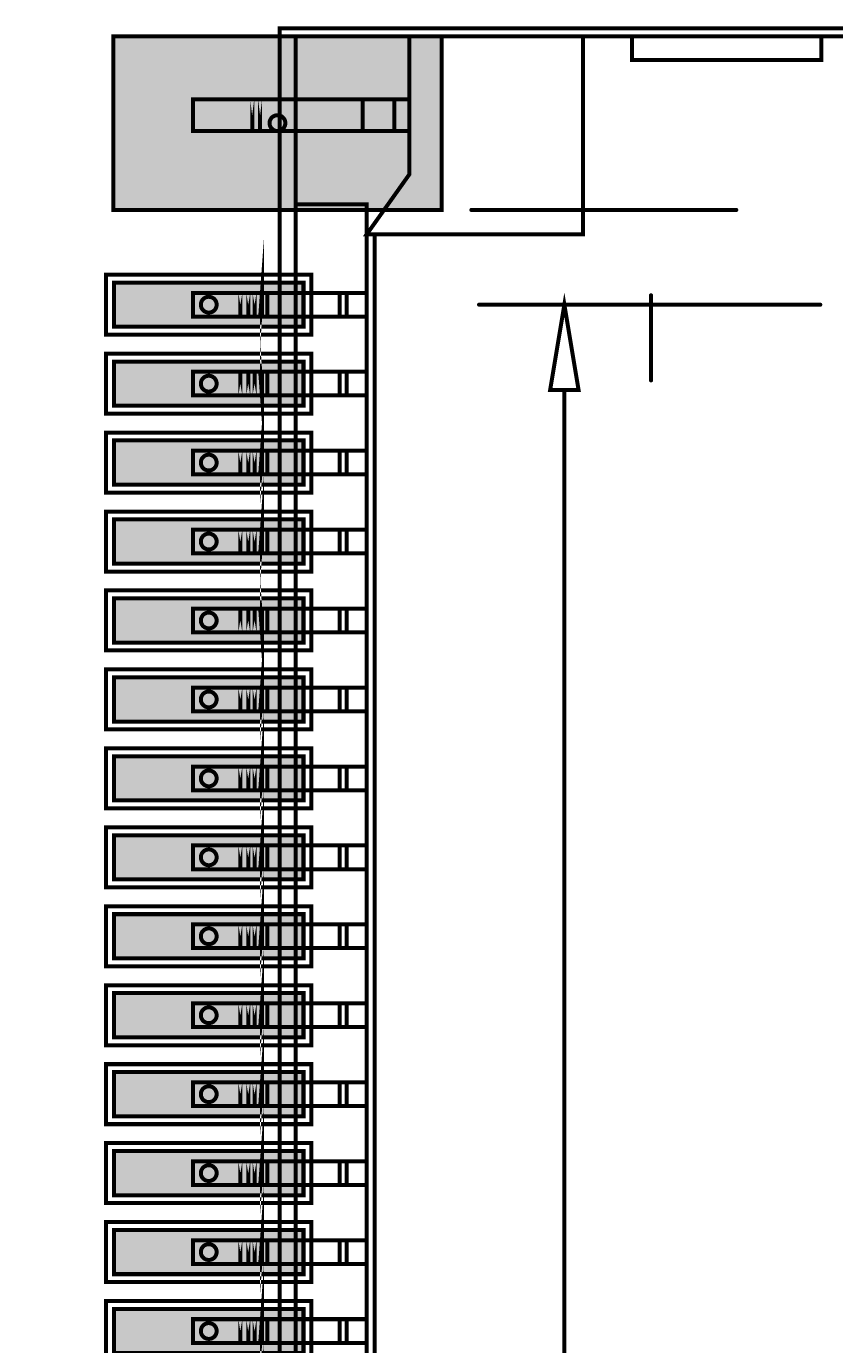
# Model space of a CAD drawing. Extents: x -3.1 to 96.3, y 0 to 53.4.
# Drawn here: x 9.09 to 14.22, y 25.66 to 34.01 of the extents above; entities that cross this region are included whole.
import ezdxf

# ---------------------------------------------------------------- set-up
doc = ezdxf.new("R2010")
doc.units = 0
doc.header["$MEASUREMENT"] = 0
doc.layers.get('0').update_dxf_attribs({"linetype": 'CONTINUOUS'})
for name, color, linetype in [('DRIL_PLTE_THRU_01', 3, 'CONTINUOUS'), ('DRIL_PLTE_THRU_02', 146, 'CONTINUOUS'), ('DRIL_PLTE_THRU_03', 176, 'CONTINUOUS'), ('DRIL_PLTE_THRU_04', 56, 'CONTINUOUS'), ('DRIL_PLTE_THRU_05', 176, 'CONTINUOUS'), ('DRIL_PLTE_THRU_06', 1, 'CONTINUOUS'), ('DRIL_PLTE_THRU_07', 34, 'CONTINUOUS'), ('DRIL_PLTE_THRU_08', 176, 'CONTINUOUS'), ('PADS_BOT', 5, 'CONTINUOUS'), ('PADS_INNER', 106, 'CONTINUOUS'), ('PADS_TOP', 106, 'CONTINUOUS'), ('PART_BOT_2DLINE_20', 222, 'CONTINUOUS')]:
    doc.layers.add(name, color=color, linetype=linetype)

# ---------------------------------------------------------------- blocks, each defined once
blk = doc.blocks.new('SMOOTH_0$0254')
at = {"const_width": 0.0127}
blk.add_lwpolyline([(-0.00635, 0, 1), (0.00635, 0, 1)], format="xyb", close=True, dxfattribs=at)
blk = doc.blocks.new('PART_BODY_BOT_17')
at = {"layer": 'PART_BOT_2DLINE_20', "const_width": 0.0254}
for points in [[(-9.06, 4.2), (-9.44, 4.2), (-9.44, 2.9), (-9.06, 2.9)], [(-8.56, 4.2), (-8.94, 4.2), (-8.94, 2.9), (-8.56, 2.9)], [(-8.06, 4.2), (-8.44, 4.2), (-8.44, 2.9), (-8.06, 2.9)], [(-7.56, 4.2), (-7.94, 4.2), (-7.94, 2.9), (-7.56, 2.9)], [(-7.06, 4.2), (-7.44, 4.2), (-7.44, 2.9), (-7.06, 2.9)], [(-6.56, 4.2), (-6.94, 4.2), (-6.94, 2.9), (-6.56, 2.9)], [(-6.06, 4.2), (-6.44, 4.2), (-6.44, 2.9), (-6.06, 2.9)], [(-5.56, 4.2), (-5.94, 4.2), (-5.94, 2.9), (-5.56, 2.9)], [(-5.06, 4.2), (-5.44, 4.2), (-5.44, 2.9), (-5.06, 2.9)], [(-4.56, 4.2), (-4.94, 4.2), (-4.94, 2.9), (-4.56, 2.9)], [(-4.06, 4.2), (-4.44, 4.2), (-4.44, 2.9), (-4.06, 2.9)], [(-3.56, 4.2), (-3.94, 4.2), (-3.94, 2.9), (-3.56, 2.9)], [(-3.06, 4.2), (-3.44, 4.2), (-3.44, 2.9), (-3.06, 2.9)], [(-2.56, 4.2), (-2.94, 4.2), (-2.94, 2.9), (-2.56, 2.9)], [(-9.85, 4.155), (-10.95, 4.155), (-10.95, 2.075), (-9.85, 2.075)], [(-10.95, 4.155), (-10.95, 2.075), (-9.85, 2.075), (-9.85, 4.155)], [(-9.39, 4.15), (-9.39, 2.95), (-9.11, 2.95), (-9.11, 4.15)], [(-8.61, 4.15), (-8.89, 4.15), (-8.89, 2.95), (-8.61, 2.95)], [(-8.39, 4.15), (-8.39, 2.95), (-8.11, 2.95), (-8.11, 4.15)], [(-7.89, 4.15), (-7.89, 2.95), (-7.61, 2.95), (-7.61, 4.15)], [(-7.39, 4.15), (-7.39, 2.95), (-7.11, 2.95), (-7.11, 4.15)], [(-6.89, 4.15), (-6.89, 2.95), (-6.61, 2.95), (-6.61, 4.15)], [(-6.39, 4.15), (-6.39, 2.95), (-6.11, 2.95), (-6.11, 4.15)], [(-5.61, 4.15), (-5.89, 4.15), (-5.89, 2.95), (-5.61, 2.95)], [(-5.39, 4.15), (-5.39, 2.95), (-5.11, 2.95), (-5.11, 4.15)], [(-4.89, 4.15), (-4.89, 2.95), (-4.61, 2.95), (-4.61, 4.15)], [(-4.39, 4.15), (-4.39, 2.95), (-4.11, 2.95), (-4.11, 4.15)], [(-3.89, 4.15), (-3.89, 2.95), (-3.61, 2.95), (-3.61, 4.15)], [(-3.39, 4.15), (-3.39, 2.95), (-3.11, 2.95), (-3.11, 4.15)], [(-2.89, 4.15), (-2.89, 2.95), (-2.61, 2.95), (-2.61, 4.15)], [(-11, 3.1), (-11, -3.43), (11, -3.43), (11, 3.1), (-11, 3.1), (-11, -3.43), (11, -3.43), (11, 3.1)], [(10.95, -3.33), (-10.95, -3.33), (-10.95, 3), (10.95, 3), (10.95, -3.33), (-10.95, -3.33), (-10.95, 3), (10.95, 3)], [(-8.71, 1.388), (-9.25, 1.298), (-8.71, 1.208)]]:
    blk.add_lwpolyline(points, close=True, dxfattribs=at)
for points in [[(-9.175, 3), (-9.175, 3.65), (-9.325, 3.65), (-9.325, 3), (-10.35, 3), (-10.35, 3.65), (-10.55, 3.65), (-10.55, 3), (-10.95, 3), (-10.95, -3.33), (10.95, -3.33), (10.95, 3), (10.55, 3), (10.55, 3.65), (10.35, 3.65), (10.35, 3), (9.325, 3), (9.325, 3.65), (9.175, 3.65), (9.175, 3), (8.825, 3), (8.825, 3.65), (8.675, 3.65), (8.675, 3)], [(-10.55, 2.28), (-10.55, 3.65), (-10.35, 3.65), (-10.35, 2.28)], [(-10.35, 3), (-10.35, 3.65), (-10.55, 3.65), (-10.55, 3)], [(-9.325, 2.55), (-9.325, 3.65), (-9.175, 3.65), (-9.175, 2.55)], [(-8.675, 2.55), (-8.675, 3.65), (-8.825, 3.65), (-8.825, 3), (-9.175, 3), (-9.175, 3.65), (-9.325, 3.65), (-9.325, 3)], [(-8.825, 2.55), (-8.825, 3.65), (-8.675, 3.65), (-8.675, 3)], [(-8.175, 2.55), (-8.175, 3.65), (-8.325, 3.65), (-8.325, 3), (-8.675, 3), (-8.675, 3.65), (-8.825, 3.65), (-8.825, 3)], [(-8.325, 2.55), (-8.325, 3.65), (-8.175, 3.65), (-8.175, 3)], [(-7.675, 2.55), (-7.675, 3.65), (-7.825, 3.65), (-7.825, 3), (-8.175, 3), (-8.175, 3.65), (-8.325, 3.65), (-8.325, 3)], [(-7.825, 2.55), (-7.825, 3.65), (-7.675, 3.65), (-7.675, 3)], [(-7.175, 2.55), (-7.175, 3.65), (-7.325, 3.65), (-7.325, 3), (-7.675, 3), (-7.675, 3.65), (-7.825, 3.65), (-7.825, 3)], [(-7.325, 2.55), (-7.325, 3.65), (-7.175, 3.65), (-7.175, 3)], [(-6.675, 3), (-6.675, 3.65), (-6.825, 3.65), (-6.825, 3), (-7.175, 3), (-7.175, 3.65), (-7.325, 3.65), (-7.325, 3)], [(-6.825, 2.55), (-6.825, 3.65), (-6.675, 3.65), (-6.675, 3), (-6.325, 3), (-6.325, 3.65), (-6.175, 3.65), (-6.175, 3)], [(-6.675, 2.55), (-6.675, 3.65), (-6.825, 3.65), (-6.825, 3)], [(-6.325, 2.55), (-6.325, 3.65), (-6.175, 3.65), (-6.175, 3), (-5.825, 3), (-5.825, 3.65), (-5.675, 3.65), (-5.675, 3)], [(-6.175, 2.55), (-6.175, 3.65), (-6.325, 3.65), (-6.325, 3)], [(-5.825, 2.55), (-5.825, 3.65), (-5.675, 3.65), (-5.675, 2.55)], [(-5.175, 3), (-5.175, 3.65), (-5.325, 3.65), (-5.325, 3), (-5.675, 3), (-5.675, 3.65), (-5.825, 3.65), (-5.825, 3)], [(-5.325, 2.55), (-5.325, 3.65), (-5.175, 3.65), (-5.175, 3), (-4.825, 3), (-4.825, 3.65), (-4.675, 3.65), (-4.675, 3), (-4.325, 3), (-4.325, 3.65), (-4.175, 3.65), (-4.175, 3), (-3.825, 3), (-3.825, 3.65), (-3.675, 3.65), (-3.675, 3)], [(-5.175, 2.55), (-5.175, 3.65), (-5.325, 3.65), (-5.325, 3)], [(-4.825, 2.55), (-4.825, 3.65), (-4.675, 3.65), (-4.675, 2.55)], [(-4.675, 3), (-4.675, 3.65), (-4.825, 3.65), (-4.825, 3)], [(-4.325, 2.55), (-4.325, 3.65), (-4.175, 3.65), (-4.175, 2.55)], [(-4.175, 3), (-4.175, 3.65), (-4.325, 3.65), (-4.325, 3)], [(-3.825, 2.55), (-3.825, 3.65), (-3.675, 3.65), (-3.675, 3), (-3.325, 3), (-3.325, 3.65), (-3.175, 3.65), (-3.175, 3)], [(-3.675, 2.55), (-3.675, 3.65), (-3.825, 3.65), (-3.825, 3)], [(-3.325, 2.55), (-3.325, 3.65), (-3.175, 3.65), (-3.175, 2.55)], [(-2.175, 2.55), (-2.175, 3.65), (-2.325, 3.65), (-2.325, 3), (-2.675, 3), (-2.675, 3.65), (-2.825, 3.65), (-2.825, 3), (-3.175, 3), (-3.175, 3.65), (-3.325, 3.65), (-3.325, 3)], [(-2.675, 3), (-2.675, 3.65), (-2.825, 3.65), (-2.825, 2.55)], [(-2.675, 2.55), (-2.675, 3.65), (-2.825, 3.65), (-2.825, 3)], [(-9.325, 3.35), (-9.175, 3.35), (-9.325, 3.35)], [(-8.675, 3.35), (-8.825, 3.35), (-8.675, 3.35)], [(-8.325, 3.35), (-8.175, 3.35), (-8.325, 3.35)], [(-7.825, 3.35), (-7.675, 3.35), (-7.825, 3.35)], [(-7.175, 3.35), (-7.325, 3.35), (-7.175, 3.35)], [(-6.825, 3.35), (-6.675, 3.35), (-6.825, 3.35)], [(-6.325, 3.35), (-6.175, 3.35), (-6.325, 3.35)], [(-5.825, 3.35), (-5.675, 3.35), (-5.825, 3.35)], [(-5.325, 3.35), (-5.175, 3.35), (-5.325, 3.35)], [(-4.825, 3.35), (-4.675, 3.35), (-4.825, 3.35)], [(-4.325, 3.35), (-4.175, 3.35), (-4.325, 3.35)], [(-3.825, 3.35), (-3.675, 3.35), (-3.825, 3.35)], [(-3.325, 3.35), (-3.175, 3.35), (-3.325, 3.35)], [(-2.825, 3.35), (-2.675, 3.35), (-2.825, 3.35)], [(-10.55, 3.275), (-10.35, 3.275), (-10.55, 3.275)], [(-9.325, 3.3), (-9.175, 3.3), (-9.325, 3.3)], [(-9.325, 3.26), (-9.175, 3.26), (-9.325, 3.26)], [(-8.675, 3.3), (-8.825, 3.3), (-8.675, 3.3)], [(-8.675, 3.26), (-8.825, 3.26), (-8.675, 3.26)], [(-8.325, 3.3), (-8.175, 3.3), (-8.325, 3.3)], [(-8.325, 3.26), (-8.175, 3.26), (-8.325, 3.26)], [(-7.825, 3.3), (-7.675, 3.3), (-7.825, 3.3)], [(-7.825, 3.26), (-7.675, 3.26), (-7.825, 3.26)], [(-7.175, 3.3), (-7.325, 3.3), (-7.175, 3.3)], [(-7.175, 3.26), (-7.325, 3.26), (-7.175, 3.26)], [(-6.825, 3.3), (-6.675, 3.3), (-6.825, 3.3)], [(-6.825, 3.26), (-6.675, 3.26), (-6.825, 3.26)], [(-6.325, 3.3), (-6.175, 3.3), (-6.325, 3.3)], [(-6.325, 3.26), (-6.175, 3.26), (-6.325, 3.26)], [(-5.825, 3.3), (-5.675, 3.3), (-5.825, 3.3)], [(-5.825, 3.26), (-5.675, 3.26), (-5.825, 3.26)], [(-5.325, 3.3), (-5.175, 3.3), (-5.325, 3.3)], [(-5.325, 3.26), (-5.175, 3.26), (-5.325, 3.26)], [(-4.825, 3.3), (-4.675, 3.3), (-4.825, 3.3)], [(-4.825, 3.26), (-4.675, 3.26), (-4.825, 3.26)], [(-4.325, 3.3), (-4.175, 3.3), (-4.325, 3.3)], [(-4.325, 3.26), (-4.175, 3.26), (-4.325, 3.26)], [(-3.825, 3.3), (-3.675, 3.3), (-3.825, 3.3)], [(-3.825, 3.26), (-3.675, 3.26), (-3.825, 3.26)], [(-3.325, 3.3), (-3.175, 3.3), (-3.325, 3.3)], [(-3.325, 3.26), (-3.175, 3.26), (-3.325, 3.26)], [(-2.825, 3.3), (-2.675, 3.3), (-2.825, 3.3)], [(-2.825, 3.26), (-2.675, 3.26), (-2.825, 3.26)], [(-10.55, 3.225), (-10.35, 3.225), (-10.55, 3.225)], [(-9.175, 3.224), (-9.325, 3.213), (-9.175, 3.213), (-9.325, 3.213)], [(-9.175, 3.179), (-9.325, 3.179)], [(-8.825, 3.224), (-8.675, 3.213), (-8.825, 3.213), (-8.675, 3.213)], [(-8.675, 3.179), (-8.825, 3.179)], [(-8.175, 3.224), (-8.325, 3.213), (-8.175, 3.213), (-8.325, 3.213)], [(-8.175, 3.179), (-8.325, 3.179)], [(-7.675, 3.224), (-7.825, 3.213), (-7.675, 3.213), (-7.825, 3.213)], [(-7.675, 3.179), (-7.825, 3.179)], [(-7.325, 3.224), (-7.175, 3.213), (-7.325, 3.213), (-7.175, 3.213)], [(-7.175, 3.179), (-7.325, 3.179)], [(-6.675, 3.224), (-6.825, 3.213), (-6.675, 3.213), (-6.825, 3.213)], [(-6.675, 3.179), (-6.825, 3.179)], [(-6.175, 3.224), (-6.325, 3.213), (-6.175, 3.213), (-6.325, 3.213)], [(-6.175, 3.179), (-6.325, 3.179)], [(-5.675, 3.224), (-5.825, 3.213), (-5.675, 3.213), (-5.825, 3.213)], [(-5.675, 3.179), (-5.825, 3.179)], [(-5.175, 3.224), (-5.325, 3.213), (-5.175, 3.213), (-5.325, 3.213)], [(-5.175, 3.179), (-5.325, 3.179)], [(-4.675, 3.224), (-4.825, 3.213), (-4.675, 3.213), (-4.825, 3.213)], [(-4.675, 3.179), (-4.825, 3.179)], [(-4.175, 3.224), (-4.325, 3.213), (-4.175, 3.213), (-4.325, 3.213)], [(-4.175, 3.179), (-4.325, 3.179)], [(-3.675, 3.224), (-3.825, 3.213), (-3.675, 3.213), (-3.825, 3.213)], [(-3.675, 3.179), (-3.825, 3.179)], [(-3.175, 3.224), (-3.325, 3.213), (-3.175, 3.213), (-3.325, 3.213)], [(-3.175, 3.179), (-3.325, 3.179)], [(-2.675, 3.224), (-2.825, 3.213), (-2.675, 3.213), (-2.825, 3.213)], [(-2.675, 3.179), (-2.825, 3.179)], [(-2.175, 3.224), (-2.325, 3.213), (-2.175, 3.213), (-2.325, 3.213)], [(-9.885, 3), (-9.885, 2.55), (9.885, 2.55), (9.885, 3)], [(-9.175, 2.721), (-9.325, 2.721)], [(-9.175, 2.676), (-9.325, 2.676)], [(-8.675, 2.721), (-8.825, 2.721)], [(-8.675, 2.676), (-8.825, 2.676)], [(-8.175, 2.721), (-8.325, 2.721)], [(-8.175, 2.676), (-8.325, 2.676)], [(-7.675, 2.721), (-7.825, 2.721)], [(-7.675, 2.676), (-7.825, 2.676)], [(-7.175, 2.721), (-7.325, 2.721)], [(-7.175, 2.676), (-7.325, 2.676)], [(-6.675, 2.721), (-6.825, 2.721)], [(-6.675, 2.676), (-6.825, 2.676)], [(-6.175, 2.721), (-6.325, 2.721)], [(-6.175, 2.676), (-6.325, 2.676)], [(-5.675, 2.721), (-5.825, 2.721)], [(-5.675, 2.676), (-5.825, 2.676)], [(-5.175, 2.721), (-5.325, 2.721)], [(-5.175, 2.676), (-5.325, 2.676)], [(-4.675, 2.721), (-4.825, 2.721)], [(-4.675, 2.676), (-4.825, 2.676)], [(-4.175, 2.721), (-4.325, 2.721)], [(-4.175, 2.676), (-4.325, 2.676)], [(-3.675, 2.721), (-3.825, 2.721)], [(-3.675, 2.676), (-3.825, 2.676)], [(-3.175, 2.721), (-3.325, 2.721)], [(-3.175, 2.676), (-3.325, 2.676)], [(-2.675, 2.721), (-2.825, 2.721)], [(-2.675, 2.676), (-2.825, 2.676)], [(-10.95, 2.28), (-10.075, 2.28), (-9.695, 2.55), (-9.695, 1.18), (-10.95, 1.18)], [(-10.35, 2.575), (-10.55, 2.575)], [(9.695, 2.5), (-9.695, 2.5)], [(-10.35, 2.375), (-10.55, 2.375)], [(-10.95, 1.887), (-10.95, 0.209)], [(-9.85, 1.887), (-9.85, 0.209)], [(-9.25, 1.838), (-9.25, -0.323)], [(-1.215, 1.298), (-8.71, 1.298)], [(-10.95, 0.87), (-10.8, 0.87), (-10.8, -0.33), (-10.95, -0.33)], [(-8.77, 0.749), (-9.31, 0.749)]]:
    blk.add_lwpolyline(points, dxfattribs=at)
for points in [[(-9.3, 3.55, -1), (-9.2, 3.55, -1), (-9.3, 3.55)], [(-8.8, 3.55, -1), (-8.7, 3.55, -1), (-8.8, 3.55)], [(-8.3, 3.55, -1), (-8.2, 3.55, -1), (-8.3, 3.55)], [(-7.8, 3.55, -1), (-7.7, 3.55, -1), (-7.8, 3.55)], [(-7.3, 3.55, -1), (-7.2, 3.55, -1), (-7.3, 3.55)], [(-6.8, 3.55, -1), (-6.7, 3.55, -1), (-6.8, 3.55)], [(-6.3, 3.55, -1), (-6.2, 3.55, -1), (-6.3, 3.55)], [(-5.8, 3.55, -1), (-5.7, 3.55, -1), (-5.8, 3.55)], [(-5.3, 3.55, -1), (-5.2, 3.55, -1), (-5.3, 3.55)], [(-4.7, 3.55, 1), (-4.8, 3.55, 1), (-4.7, 3.55)], [(-4.3, 3.55, -1), (-4.2, 3.55, -1), (-4.3, 3.55)], [(-3.8, 3.55, -1), (-3.7, 3.55, -1), (-3.8, 3.55)], [(-3.2, 3.55, 1), (-3.3, 3.55, 1), (-3.2, 3.55)], [(-2.8, 3.55, -1), (-2.7, 3.55, -1), (-2.8, 3.55)], [(-10.45, 3.115, -1), (-10.35, 3.115, -1), (-10.45, 3.115)]]:
    blk.add_lwpolyline(points, format="xyb", dxfattribs=at)
at = {"layer": 'PART_BOT_2DLINE_20'}
for p in [(-9.44, 4.2), (-9.06, 4.2), (-8.94, 4.2), (-8.56, 4.2), (-8.44, 4.2), (-8.06, 4.2), (-7.94, 4.2), (-7.56, 4.2), (-7.44, 4.2), (-7.06, 4.2), (-6.94, 4.2), (-6.56, 4.2), (-6.44, 4.2), (-6.06, 4.2), (-5.94, 4.2), (-5.56, 4.2), (-5.44, 4.2), (-5.06, 4.2), (-4.94, 4.2), (-4.56, 4.2), (-4.44, 4.2), (-4.06, 4.2), (-3.94, 4.2), (-3.56, 4.2), (-3.44, 4.2), (-3.06, 4.2), (-2.94, 4.2), (-10.95, 4.155), (-10.95, 4.155), (-9.85, 4.155), (-9.85, 4.155), (-9.39, 4.15), (-9.11, 4.15), (-8.89, 4.15), (-8.61, 4.15), (-8.39, 4.15), (-8.11, 4.15), (-7.89, 4.15), (-7.61, 4.15), (-7.39, 4.15), (-7.11, 4.15), (-6.89, 4.15), (-6.61, 4.15), (-6.39, 4.15), (-6.11, 4.15), (-5.89, 4.15), (-5.61, 4.15), (-5.39, 4.15), (-5.11, 4.15), (-4.89, 4.15), (-4.61, 4.15), (-4.39, 4.15), (-4.11, 4.15), (-3.89, 4.15), (-3.61, 4.15), (-3.39, 4.15), (-3.11, 4.15), (-2.89, 4.15), (-10.55, 3.65), (-10.55, 3.65), (-10.55, 3.65), (-10.35, 3.65), (-10.35, 3.65), (-10.35, 3.65), (-9.325, 3.65), (-9.325, 3.65), (-9.325, 3.65), (-9.175, 3.65), (-9.175, 3.65), (-9.175, 3.65), (-8.825, 3.65), (-8.825, 3.65), (-8.825, 3.65), (-8.675, 3.65), (-8.675, 3.65), (-8.675, 3.65), (-8.325, 3.65), (-8.325, 3.65), (-8.325, 3.65), (-8.175, 3.65), (-8.175, 3.65), (-8.175, 3.65), (-7.825, 3.65), (-7.825, 3.65), (-7.825, 3.65), (-7.675, 3.65), (-7.675, 3.65), (-7.675, 3.65), (-7.325, 3.65), (-7.325, 3.65), (-7.325, 3.65), (-7.175, 3.65), (-7.175, 3.65), (-7.175, 3.65), (-6.825, 3.65), (-6.825, 3.65), (-6.825, 3.65), (-6.675, 3.65), (-6.675, 3.65), (-6.675, 3.65), (-6.325, 3.65), (-6.325, 3.65), (-6.325, 3.65), (-6.175, 3.65), (-6.175, 3.65), (-6.175, 3.65), (-5.825, 3.65), (-5.825, 3.65), (-5.825, 3.65), (-5.675, 3.65), (-5.675, 3.65), (-5.675, 3.65), (-5.325, 3.65), (-5.325, 3.65), (-5.325, 3.65), (-5.175, 3.65), (-5.175, 3.65), (-5.175, 3.65), (-4.825, 3.65), (-4.825, 3.65), (-4.825, 3.65), (-4.675, 3.65), (-4.675, 3.65), (-4.675, 3.65), (-4.325, 3.65), (-4.325, 3.65), (-4.325, 3.65), (-4.175, 3.65), (-4.175, 3.65), (-4.175, 3.65), (-3.825, 3.65), (-3.825, 3.65), (-3.825, 3.65), (-3.675, 3.65), (-3.675, 3.65), (-3.675, 3.65), (-3.325, 3.65), (-3.325, 3.65), (-3.325, 3.65), (-3.175, 3.65), (-3.175, 3.65), (-3.175, 3.65), (-2.825, 3.65), (-2.825, 3.65), (-2.825, 3.65), (-2.675, 3.65), (-2.675, 3.65), (-2.675, 3.65), (-9.3, 3.55), (-9.2, 3.55), (-8.8, 3.55), (-8.7, 3.55), (-8.3, 3.55), (-8.2, 3.55), (-7.8, 3.55), (-7.7, 3.55), (-7.3, 3.55), (-7.2, 3.55), (-6.8, 3.55), (-6.7, 3.55), (-6.3, 3.55), (-6.2, 3.55), (-5.8, 3.55), (-5.7, 3.55), (-5.3, 3.55), (-5.2, 3.55), (-4.8, 3.55), (-4.7, 3.55), (-4.3, 3.55), (-4.2, 3.55), (-3.8, 3.55), (-3.7, 3.55), (-3.3, 3.55), (-3.2, 3.55), (-2.8, 3.55), (-2.7, 3.55), (-9.325, 3.35), (-9.325, 3.35), (-9.175, 3.35), (-8.825, 3.35), (-8.675, 3.35), (-8.675, 3.35), (-8.325, 3.35), (-8.325, 3.35), (-8.175, 3.35), (-7.825, 3.35), (-7.825, 3.35), (-7.675, 3.35), (-7.325, 3.35), (-7.175, 3.35), (-7.175, 3.35), (-6.825, 3.35), (-6.825, 3.35), (-6.675, 3.35), (-6.325, 3.35), (-6.325, 3.35), (-6.175, 3.35), (-5.825, 3.35), (-5.825, 3.35), (-5.675, 3.35), (-5.325, 3.35), (-5.325, 3.35), (-5.175, 3.35), (-4.825, 3.35), (-4.825, 3.35), (-4.675, 3.35), (-4.325, 3.35), (-4.325, 3.35), (-4.175, 3.35), (-3.825, 3.35), (-3.825, 3.35), (-3.675, 3.35), (-3.325, 3.35), (-3.325, 3.35), (-3.175, 3.35), (-2.825, 3.35), (-2.825, 3.35), (-2.675, 3.35), (-10.55, 3.275), (-10.55, 3.275), (-10.35, 3.275), (-9.325, 3.3), (-9.325, 3.3), (-9.325, 3.26), (-9.325, 3.26), (-9.175, 3.3), (-9.175, 3.26), (-8.825, 3.3), (-8.825, 3.26), (-8.675, 3.3), (-8.675, 3.3), (-8.675, 3.26), (-8.675, 3.26), (-8.325, 3.3), (-8.325, 3.3), (-8.325, 3.26), (-8.325, 3.26), (-8.175, 3.3), (-8.175, 3.26), (-7.825, 3.3), (-7.825, 3.3), (-7.825, 3.26), (-7.825, 3.26), (-7.675, 3.3), (-7.675, 3.26), (-7.325, 3.3), (-7.325, 3.26), (-7.175, 3.3), (-7.175, 3.3), (-7.175, 3.26), (-7.175, 3.26), (-6.825, 3.3), (-6.825, 3.3), (-6.825, 3.26), (-6.825, 3.26), (-6.675, 3.3), (-6.675, 3.26), (-6.325, 3.3), (-6.325, 3.3), (-6.325, 3.26), (-6.325, 3.26), (-6.175, 3.3), (-6.175, 3.26), (-5.825, 3.3), (-5.825, 3.3), (-5.825, 3.26), (-5.825, 3.26), (-5.675, 3.3), (-5.675, 3.26), (-5.325, 3.3), (-5.325, 3.3), (-5.325, 3.26), (-5.325, 3.26), (-5.175, 3.3), (-5.175, 3.26), (-4.825, 3.3), (-4.825, 3.3), (-4.825, 3.26), (-4.825, 3.26), (-4.675, 3.3), (-4.675, 3.26), (-4.325, 3.3), (-4.325, 3.3), (-4.325, 3.26), (-4.325, 3.26), (-4.175, 3.3), (-4.175, 3.26), (-3.825, 3.3), (-3.825, 3.3), (-3.825, 3.26), (-3.825, 3.26), (-3.675, 3.3), (-3.675, 3.26), (-3.325, 3.3), (-3.325, 3.3), (-3.325, 3.26), (-3.325, 3.26), (-3.175, 3.3), (-3.175, 3.26), (-2.825, 3.3), (-2.825, 3.3), (-2.825, 3.26), (-2.825, 3.26), (-2.675, 3.3), (-2.675, 3.26), (-10.55, 3.225), (-10.55, 3.225), (-10.35, 3.225), (-9.325, 3.213), (-9.325, 3.213), (-9.325, 3.179), (-9.175, 3.224), (-9.175, 3.213), (-9.175, 3.179), (-8.825, 3.224), (-8.825, 3.213), (-8.825, 3.179), (-8.675, 3.213), (-8.675, 3.213), (-8.675, 3.179), (-8.325, 3.213), (-8.325, 3.213), (-8.325, 3.179), (-8.175, 3.224), (-8.175, 3.213), (-8.175, 3.179), (-7.825, 3.213), (-7.825, 3.213), (-7.825, 3.179), (-7.675, 3.224), (-7.675, 3.213), (-7.675, 3.179), (-7.325, 3.224), (-7.325, 3.213), (-7.325, 3.179), (-7.175, 3.213), (-7.175, 3.213), (-7.175, 3.179), (-6.825, 3.213), (-6.825, 3.213), (-6.825, 3.179), (-6.675, 3.224), (-6.675, 3.213), (-6.675, 3.179), (-6.325, 3.213), (-6.325, 3.213), (-6.325, 3.179), (-6.175, 3.224), (-6.175, 3.213), (-6.175, 3.179), (-5.825, 3.213), (-5.825, 3.213), (-5.825, 3.179), (-5.675, 3.224), (-5.675, 3.213), (-5.675, 3.179), (-5.325, 3.213), (-5.325, 3.213), (-5.325, 3.179), (-5.175, 3.224), (-5.175, 3.213), (-5.175, 3.179), (-4.825, 3.213), (-4.825, 3.213), (-4.825, 3.179), (-4.675, 3.224), (-4.675, 3.213), (-4.675, 3.179), (-4.325, 3.213), (-4.325, 3.213), (-4.325, 3.179), (-4.175, 3.224), (-4.175, 3.213), (-4.175, 3.179), (-3.825, 3.213), (-3.825, 3.213), (-3.825, 3.179), (-3.675, 3.224), (-3.675, 3.213), (-3.675, 3.179), (-3.325, 3.213), (-3.325, 3.213), (-3.325, 3.179), (-3.175, 3.224), (-3.175, 3.213), (-3.175, 3.179), (-2.825, 3.213), (-2.825, 3.213), (-2.825, 3.179), (-2.675, 3.224), (-2.675, 3.213), (-2.675, 3.179), (-11, 3.1), (-11, 3.1), (-10.45, 3.115), (-10.35, 3.115), (-10.95, 3), (-10.95, 3), (-10.95, 3), (-10.55, 3), (-10.55, 3), (-10.35, 3), (-10.35, 3), (-9.885, 3), (-9.325, 3), (-9.325, 3), (-9.175, 3), (-9.175, 3), (-8.825, 3), (-8.825, 3), (-8.675, 3), (-8.675, 3), (-8.325, 3), (-8.325, 3), (-8.175, 3), (-8.175, 3), (-7.825, 3), (-7.825, 3), (-7.675, 3), (-7.675, 3), (-7.325, 3), (-7.325, 3), (-7.175, 3), (-7.175, 3), (-6.825, 3), (-6.825, 3), (-6.675, 3), (-6.675, 3), (-6.325, 3), (-6.325, 3), (-6.175, 3), (-6.175, 3), (-5.825, 3), (-5.825, 3), (-5.675, 3), (-5.675, 3), (-5.325, 3), (-5.325, 3), (-5.175, 3), (-5.175, 3), (-4.825, 3), (-4.825, 3), (-4.675, 3), (-4.675, 3), (-4.325, 3), (-4.325, 3), (-4.175, 3), (-4.175, 3), (-3.825, 3), (-3.825, 3), (-3.675, 3), (-3.675, 3), (-3.325, 3), (-3.325, 3), (-3.175, 3), (-3.175, 3), (-2.825, 3), (-2.825, 3), (-2.675, 3), (-2.675, 3), (-9.39, 2.95), (-9.11, 2.95), (-8.89, 2.95), (-8.61, 2.95), (-8.39, 2.95), (-8.11, 2.95), (-7.89, 2.95), (-7.61, 2.95), (-7.39, 2.95), (-7.11, 2.95), (-6.89, 2.95), (-6.61, 2.95), (-6.39, 2.95), (-6.11, 2.95), (-5.89, 2.95), (-5.61, 2.95), (-5.39, 2.95), (-5.11, 2.95), (-4.89, 2.95), (-4.61, 2.95), (-4.39, 2.95), (-4.11, 2.95), (-3.89, 2.95), (-3.61, 2.95), (-3.39, 2.95), (-3.11, 2.95), (-2.89, 2.95), (-9.44, 2.9), (-9.06, 2.9), (-8.94, 2.9), (-8.56, 2.9), (-8.44, 2.9), (-8.06, 2.9), (-7.94, 2.9), (-7.56, 2.9), (-7.44, 2.9), (-7.06, 2.9), (-6.94, 2.9), (-6.56, 2.9), (-6.44, 2.9), (-6.06, 2.9), (-5.94, 2.9), (-5.56, 2.9), (-5.44, 2.9), (-5.06, 2.9), (-4.94, 2.9), (-4.56, 2.9), (-4.44, 2.9), (-4.06, 2.9), (-3.94, 2.9), (-3.56, 2.9), (-3.44, 2.9), (-3.06, 2.9), (-2.94, 2.9), (-9.325, 2.721), (-9.325, 2.676), (-9.175, 2.721), (-9.175, 2.676), (-8.825, 2.721), (-8.825, 2.676), (-8.675, 2.721), (-8.675, 2.676), (-8.325, 2.721), (-8.325, 2.676), (-8.175, 2.721), (-8.175, 2.676), (-7.825, 2.721), (-7.825, 2.676), (-7.675, 2.721), (-7.675, 2.676), (-7.325, 2.721), (-7.325, 2.676), (-7.175, 2.721), (-7.175, 2.676), (-6.825, 2.721), (-6.825, 2.676), (-6.675, 2.721), (-6.675, 2.676), (-6.325, 2.721), (-6.325, 2.676), (-6.175, 2.721), (-6.175, 2.676), (-5.825, 2.721), (-5.825, 2.676), (-5.675, 2.721), (-5.675, 2.676), (-5.325, 2.721), (-5.325, 2.676), (-5.175, 2.721), (-5.175, 2.676), (-4.825, 2.721), (-4.825, 2.676), (-4.675, 2.721), (-4.675, 2.676), (-4.325, 2.721), (-4.325, 2.676), (-4.175, 2.721), (-4.175, 2.676), (-3.825, 2.721), (-3.825, 2.676), (-3.675, 2.721), (-3.675, 2.676), (-3.325, 2.721), (-3.325, 2.676), (-3.175, 2.721), (-3.175, 2.676), (-2.825, 2.721), (-2.825, 2.676), (-2.675, 2.721), (-2.675, 2.676), (-10.55, 2.575), (-10.35, 2.575), (-9.885, 2.55), (-9.695, 2.55), (-9.695, 2.5), (-9.325, 2.55), (-9.175, 2.55), (-8.825, 2.55), (-8.675, 2.55), (-8.325, 2.55), (-8.175, 2.55), (-7.825, 2.55), (-7.675, 2.55), (-7.325, 2.55), (-7.175, 2.55), (-6.825, 2.55), (-6.675, 2.55), (-6.325, 2.55), (-6.175, 2.55), (-5.825, 2.55), (-5.675, 2.55), (-5.325, 2.55), (-5.175, 2.55), (-4.825, 2.55), (-4.675, 2.55), (-4.325, 2.55), (-4.175, 2.55), (-3.825, 2.55), (-3.675, 2.55), (-3.325, 2.55), (-3.175, 2.55), (-2.825, 2.55), (-2.675, 2.55), (-10.55, 2.375), (-10.35, 2.375), (-10.95, 2.28), (-10.55, 2.28), (-10.35, 2.28), (-10.075, 2.28), (-10.95, 2.075), (-10.95, 2.075), (-9.85, 2.075), (-9.85, 2.075), (-10.95, 1.887), (-9.85, 1.887), (-9.25, 1.838), (-8.71, 1.388), (-9.25, 1.298), (-8.71, 1.298), (-10.95, 1.18), (-9.695, 1.18), (-8.71, 1.208), (-10.95, 0.87), (-10.8, 0.87), (-9.31, 0.749), (-8.77, 0.749), (-10.95, 0.209), (-9.85, 0.209), (-10.95, -0.33), (-10.8, -0.33), (-9.25, -0.323)]:
    blk.add_blockref('SMOOTH_0$0254', p, dxfattribs=at)
blk = doc.blocks.new('DRIL_HOLE_0')
blk.add_lwpolyline([(0, 0, 1), (0, 0, 1)], format="xyb", close=True)
blk = doc.blocks.new('PAD_0')
blk.add_lwpolyline([(0, 0, 1), (0, 0, 1)], format="xyb", close=True)
blk = doc.blocks.new('PAD_35')
at = {"const_width": 0.28}
blk.add_lwpolyline([(-0.6, 0), (0.6, 0)], dxfattribs=at)
blk = doc.blocks.new('STK_BOT_32')
at = {"layer": 'DRIL_PLTE_THRU_01'}
blk.add_blockref('DRIL_HOLE_0', (0, 0), dxfattribs=at)
at = {"layer": 'DRIL_PLTE_THRU_02'}
blk.add_blockref('DRIL_HOLE_0', (0, 0), dxfattribs=at)
at = {"layer": 'DRIL_PLTE_THRU_03'}
blk.add_blockref('DRIL_HOLE_0', (0, 0), dxfattribs=at)
at = {"layer": 'DRIL_PLTE_THRU_04'}
blk.add_blockref('DRIL_HOLE_0', (0, 0), dxfattribs=at)
at = {"layer": 'DRIL_PLTE_THRU_05'}
blk.add_blockref('DRIL_HOLE_0', (0, 0), dxfattribs=at)
at = {"layer": 'DRIL_PLTE_THRU_06'}
blk.add_blockref('DRIL_HOLE_0', (0, 0), dxfattribs=at)
at = {"layer": 'DRIL_PLTE_THRU_07'}
blk.add_blockref('DRIL_HOLE_0', (0, 0), dxfattribs=at)
at = {"layer": 'DRIL_PLTE_THRU_08'}
blk.add_blockref('DRIL_HOLE_0', (0, 0), dxfattribs=at)
at = {"layer": 'PADS_BOT', "rotation": 90}
blk.add_blockref('PAD_35', (0, 0), dxfattribs=at)
at = {"layer": 'PADS_INNER'}
blk.add_blockref('PAD_0', (0, 0), dxfattribs=at)
at = {"layer": 'PADS_TOP'}
blk.add_blockref('PAD_0', (0, 0), dxfattribs=at)
blk = doc.blocks.new('PAD_37')
at = {"const_width": 1.1}
blk.add_lwpolyline([(-1.04, 0), (1.04, 0)], dxfattribs=at)
blk = doc.blocks.new('STK_BOT_36')
at = {"layer": 'DRIL_PLTE_THRU_01'}
blk.add_blockref('DRIL_HOLE_0', (0, 0), dxfattribs=at)
at = {"layer": 'DRIL_PLTE_THRU_02'}
blk.add_blockref('DRIL_HOLE_0', (0, 0), dxfattribs=at)
at = {"layer": 'DRIL_PLTE_THRU_03'}
blk.add_blockref('DRIL_HOLE_0', (0, 0), dxfattribs=at)
at = {"layer": 'DRIL_PLTE_THRU_04'}
blk.add_blockref('DRIL_HOLE_0', (0, 0), dxfattribs=at)
at = {"layer": 'DRIL_PLTE_THRU_05'}
blk.add_blockref('DRIL_HOLE_0', (0, 0), dxfattribs=at)
at = {"layer": 'DRIL_PLTE_THRU_06'}
blk.add_blockref('DRIL_HOLE_0', (0, 0), dxfattribs=at)
at = {"layer": 'DRIL_PLTE_THRU_07'}
blk.add_blockref('DRIL_HOLE_0', (0, 0), dxfattribs=at)
at = {"layer": 'DRIL_PLTE_THRU_08'}
blk.add_blockref('DRIL_HOLE_0', (0, 0), dxfattribs=at)
at = {"layer": 'PADS_BOT', "rotation": 90}
blk.add_blockref('PAD_37', (0, 0), dxfattribs=at)
at = {"layer": 'PADS_INNER'}
blk.add_blockref('PAD_0', (0, 0), dxfattribs=at)
at = {"layer": 'PADS_TOP'}
blk.add_blockref('PAD_0', (0, 0), dxfattribs=at)
blk = doc.blocks.new('SYM_BOT_20')
for name, p in [('STK_BOT_36', (-10.4, 3.115)), ('STK_BOT_32', (-9.25, 3.55)), ('STK_BOT_32', (-8.75, 3.55)), ('STK_BOT_32', (-8.25, 3.55)), ('STK_BOT_32', (-7.75, 3.55)), ('STK_BOT_32', (-7.25, 3.55)), ('STK_BOT_32', (-6.75, 3.55)), ('STK_BOT_32', (-6.25, 3.55)), ('STK_BOT_32', (-5.75, 3.55)), ('STK_BOT_32', (-5.25, 3.55)), ('STK_BOT_32', (-4.75, 3.55)), ('STK_BOT_32', (-4.25, 3.55)), ('STK_BOT_32', (-3.75, 3.55)), ('STK_BOT_32', (-3.25, 3.55)), ('STK_BOT_32', (-2.75, 3.55)), ('PART_BODY_BOT_17', (0, 0))]:
    blk.add_blockref(name, p)
blk = doc.blocks.new('PART_BOT_271')
blk.add_blockref('SYM_BOT_20', (0, 0))

msp = doc.modelspace()

# ---------------------------------------------------------------- block references
at = {"xscale": -1, "rotation": 90}
msp.add_blockref('PART_BOT_271', (13.8, 23), dxfattribs=at)

doc.saveas('drawing.dxf')
